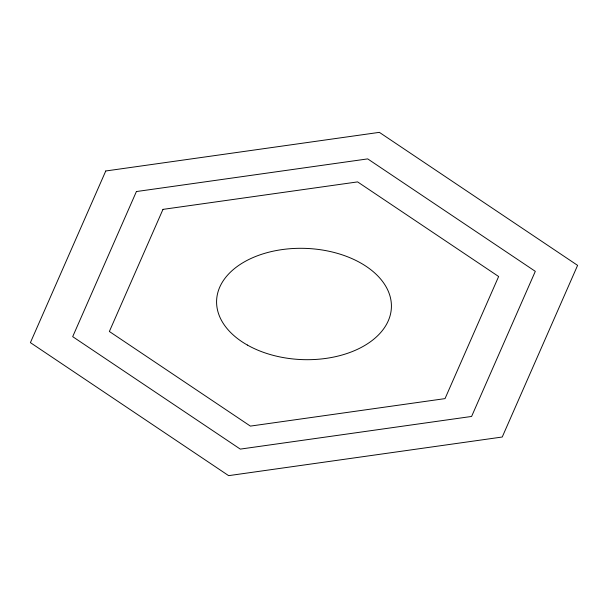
<?xml version="1.0" encoding="UTF-8"?>
<svg xmlns="http://www.w3.org/2000/svg" width="608" height="608" viewBox="0 0 608 608"><rect width="100%" height="100%" fill="white"/><g stroke="black" fill="none" stroke-linecap="round" stroke-linejoin="round"><path stroke-width="0.91" d="M105.762 170.985L30.4 342.631L228.638 475.646L502.238 437.015L577.6 265.369L379.362 132.354L105.762 170.985M136.405 191.55L72.694 336.657L240.289 449.107L471.595 416.45L535.306 271.343L367.711 158.893L136.405 191.55M162.974 209.38L109.364 331.482L250.39 426.102L445.026 398.62L498.636 276.518L357.61 181.898L162.974 209.38M247.357 345.04A87.461 55.632 2.3 0 0 389.986 316.092A87.461 55.632 2.3 0 0 274.656 250.868A87.461 55.632 2.3 0 0 247.357 345.04"/></g></svg>
